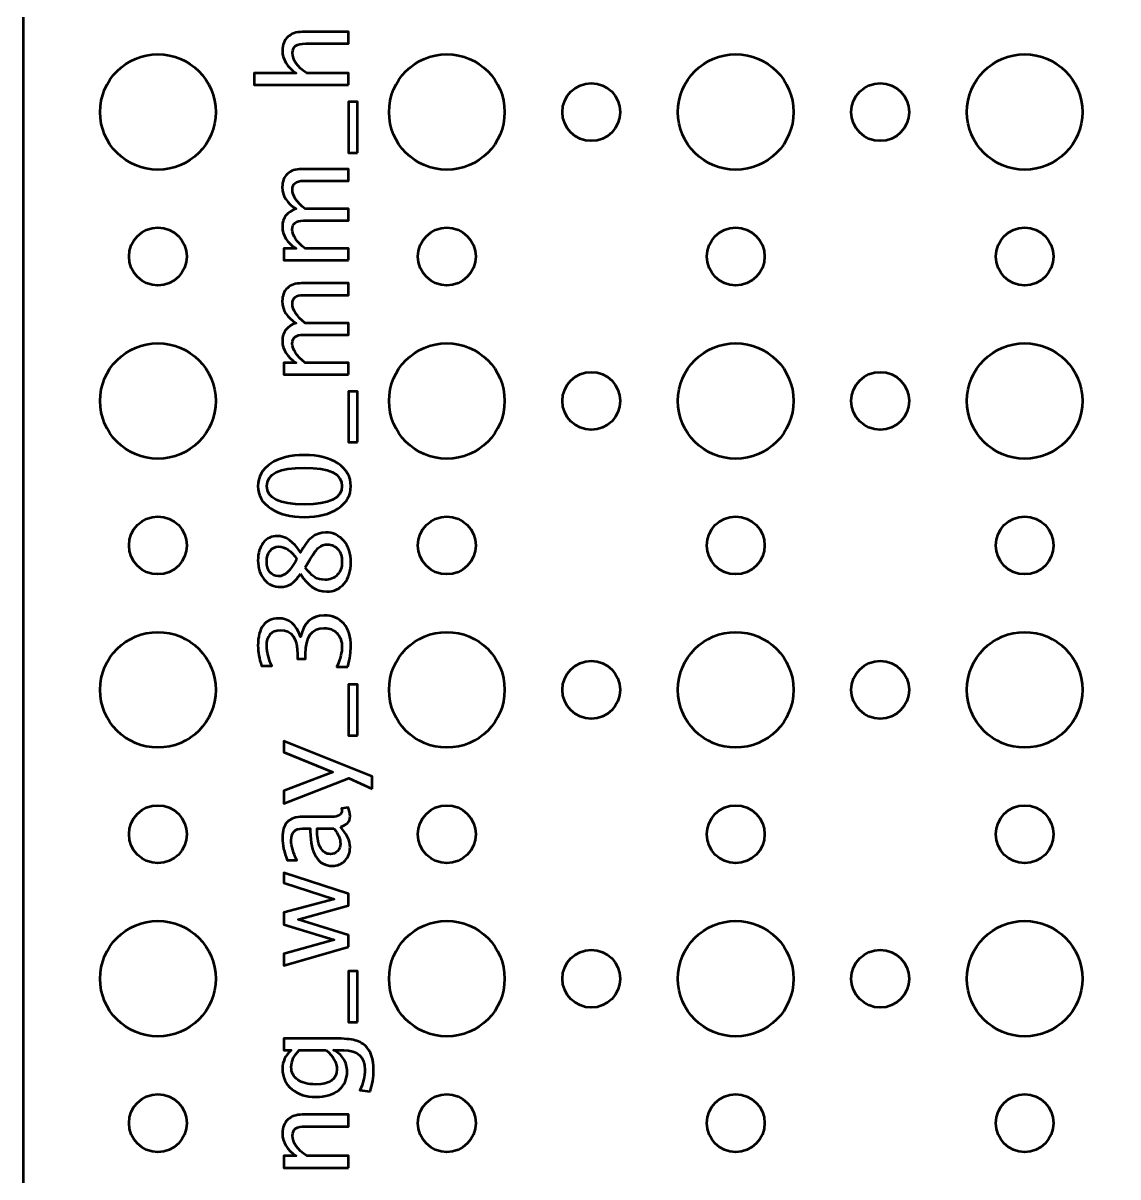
# Model space of a CAD drawing. Header units: centimetres. Extents: x -23.2 to 23.2, y -20.2 to 20.2.
# Drawn here: x -23.2 to -17.52, y -4.03 to 1.96 of the extents above; entities that cross this region are included whole.
import ezdxf

# ---------------------------------------------------------------- set-up
doc = ezdxf.new("R2010")
doc.units = ezdxf.units.CM
doc.header["$MEASUREMENT"] = 0
doc.layers.add('Layer 1', color=7, linetype='Continuous')

msp = doc.modelspace()

# ---------------------------------------------------------------- linework, layer by layer
at = {"layer": 'Layer 1', "lineweight": 53}
for centre, major_axis in [((-22.49999, 1.49999), (0, 0.30001)), ((-20.99999, 1.49999), (0, 0.30001)), ((-19.49999, 1.49999), (0, 0.30001)), ((-17.99999, 1.49999), (0, 0.30001)), ((-20.25, 1.5), (0, 0.15)), ((-18.75, 1.5), (0, 0.15)), ((-22.5, 0.75), (0, 0.15)), ((-21, 0.75), (0, 0.15)), ((-19.5, 0.75), (0, 0.15)), ((-18, 0.75), (0, 0.15)), ((-22.49999, -0.00001), (0, 0.30001)), ((-20.99999, -0.00001), (0, 0.30001)), ((-19.49999, -0.00001), (0, 0.30001)), ((-17.99999, -0.00001), (0, 0.30001)), ((-20.25, 0), (0, 0.15)), ((-18.75, 0), (0, 0.15)), ((-22.5, -0.75), (0, 0.15)), ((-21, -0.75), (0, 0.15)), ((-19.5, -0.75), (0, 0.15)), ((-18, -0.75), (0, 0.15)), ((-22.49999, -1.50001), (0, 0.30001)), ((-20.99999, -1.50001), (0, 0.30001)), ((-19.49999, -1.50001), (0, 0.30001)), ((-17.99999, -1.50001), (0, 0.30001)), ((-20.25, -1.5), (0, 0.15)), ((-18.75, -1.5), (0, 0.15)), ((-22.5, -2.25), (0, 0.15)), ((-21, -2.25), (0, 0.15)), ((-19.5, -2.25), (0, 0.15)), ((-18, -2.25), (0, 0.15)), ((-22.49999, -3.00001), (0, 0.30001)), ((-20.99999, -3.00001), (0, 0.30001)), ((-19.49999, -3.00001), (0, 0.30001)), ((-17.99999, -3.00001), (0, 0.30001)), ((-20.25, -3), (0, 0.15)), ((-18.75, -3), (0, 0.15)), ((-22.5, -3.75), (0, 0.15)), ((-21, -3.75), (0, 0.15)), ((-19.5, -3.75), (0, 0.15)), ((-18, -3.75), (0, 0.15))]:
    msp.add_ellipse(centre, major_axis=major_axis, ratio=1, dxfattribs=at)
msp.add_open_spline([(-22.7, -20.2), (-22.97614, -20.2), (-23.2, -19.97614), (-23.2, -19.7), (-23.2, -19.7), (-23.2, -19.7), (-23.2, 19.7), (-23.2, 19.7), (-23.2, 19.7), (-23.2, 19.97614), (-22.97614, 20.2), (-22.7, 20.2), (-22.7, 20.2), (-18.95782, 20.2), (-13.47204, 20.2), (-10.3, 20.2), (-10.3, 20.2), (-10.02386, 20.2), (-9.8, 19.97614), (-9.8, 19.7), (-9.8, 19.7), (-9.8, 19.7), (-9.8, 2.2), (-9.8, 2.2), (-9.8, 2.2), (-9.8, 2.2), (22.7, 2.2), (22.7, 2.2), (22.7, 2.2), (22.97614, 2.2), (23.2, 1.97614), (23.2, 1.7), (23.2, 1.7), (23.2, 1.7), (23.2, -4.7), (23.2, -4.7), (23.2, -4.7), (23.2, -4.97614), (22.97614, -5.2), (22.7, -5.2), (22.7, -5.2), (22.7, -5.2), (-9.8, -5.2), (-9.8, -5.2), (-9.8, -5.2), (-9.8, -5.2), (-9.8, -19.7), (-9.8, -19.7), (-9.8, -19.7), (-9.8, -19.97614), (-10.02386, -20.2), (-10.3, -20.2), (-10.3, -20.2), (-15.07775, -20.2), (-17.92225, -20.2), (-22.7, -20.2)], degree=3, knots=[0, 0, 0, 0, 0.0666667, 0.0666667, 0.0666667, 0.0666667, 0.1333333, 0.1333333, 0.1333333, 0.1333333, 0.2, 0.2, 0.2, 0.2, 0.2666667, 0.2666667, 0.2666667, 0.2666667, 0.3333333, 0.3333333, 0.3333333, 0.3333333, 0.4, 0.4, 0.4, 0.4, 0.4666667, 0.4666667, 0.4666667, 0.4666667, 0.5333333, 0.5333333, 0.5333333, 0.5333333, 0.6, 0.6, 0.6, 0.6, 0.6666667, 0.6666667, 0.6666667, 0.6666667, 0.7333333, 0.7333333, 0.7333333, 0.7333333, 0.8, 0.8, 0.8, 0.8, 0.8666667, 0.8666667, 0.8666667, 0.8666667, 1, 1, 1, 1], dxfattribs=at)
at = {"layer": 'Layer 1', "color": 5, "lineweight": 53}
for points, knots in [([(-21.50997, 1.64052), (-21.50997, 1.64052), (-21.99956, 1.64052), (-21.99956, 1.64052), (-21.99956, 1.64052), (-21.99956, 1.64052), (-21.99956, 1.70147), (-21.99956, 1.70147), (-21.99956, 1.70147), (-21.99956, 1.70147), (-21.78291, 1.70147), (-21.78291, 1.70147), (-21.78291, 1.70147), (-21.83001, 1.73375), (-21.85351, 1.77333), (-21.85351, 1.82011), (-21.85351, 1.82011), (-21.85351, 1.84953), (-21.8443, 1.87292), (-21.82578, 1.89017), (-21.82578, 1.89017), (-21.80736, 1.90742), (-21.78249, 1.9161), (-21.75138, 1.9161), (-21.75138, 1.9161), (-21.75138, 1.9161), (-21.50997, 1.9161), (-21.50997, 1.9161), (-21.50997, 1.9161), (-21.50997, 1.9161), (-21.50997, 1.85514), (-21.50997, 1.85514), (-21.50997, 1.85514), (-21.50997, 1.85514), (-21.73148, 1.85514), (-21.73148, 1.85514), (-21.73148, 1.85514), (-21.75646, 1.85514), (-21.77424, 1.85144), (-21.78482, 1.84413), (-21.78482, 1.84413), (-21.79551, 1.83673), (-21.8008, 1.82455), (-21.8008, 1.80752), (-21.8008, 1.80752), (-21.8008, 1.77005), (-21.77635, 1.7347), (-21.72746, 1.70147), (-21.72746, 1.70147), (-21.72746, 1.70147), (-21.50997, 1.70147), (-21.50997, 1.70147), (-21.50997, 1.70147), (-21.50997, 1.70147), (-21.50997, 1.64052), (-21.50997, 1.64052)], [0, 0, 0, 0, 0.0666667, 0.0666667, 0.0666667, 0.0666667, 0.1333333, 0.1333333, 0.1333333, 0.1333333, 0.2, 0.2, 0.2, 0.2, 0.2666667, 0.2666667, 0.2666667, 0.2666667, 0.3333333, 0.3333333, 0.3333333, 0.3333333, 0.4, 0.4, 0.4, 0.4, 0.4666667, 0.4666667, 0.4666667, 0.4666667, 0.5333333, 0.5333333, 0.5333333, 0.5333333, 0.6, 0.6, 0.6, 0.6, 0.6666667, 0.6666667, 0.6666667, 0.6666667, 0.7333333, 0.7333333, 0.7333333, 0.7333333, 0.8, 0.8, 0.8, 0.8, 0.8666667, 0.8666667, 0.8666667, 0.8666667, 1, 1, 1, 1]), ([(-21.46425, 1.28874), (-21.46425, 1.28874), (-21.50997, 1.28874), (-21.50997, 1.28874), (-21.50997, 1.28874), (-21.50997, 1.28874), (-21.50997, 1.55289), (-21.50997, 1.55289), (-21.50997, 1.55289), (-21.50997, 1.55289), (-21.46425, 1.55289), (-21.46425, 1.55289), (-21.46425, 1.55289), (-21.46425, 1.55289), (-21.46425, 1.28874), (-21.46425, 1.28874)], [0, 0, 0, 0, 0.2, 0.2, 0.2, 0.2, 0.4, 0.4, 0.4, 0.4, 0.6, 0.6, 0.6, 0.6, 1, 1, 1, 1]), ([(-21.50997, 0.73016), (-21.50997, 0.73016), (-21.84652, 0.73016), (-21.84652, 0.73016), (-21.84652, 0.73016), (-21.84652, 0.73016), (-21.84652, 0.79111), (-21.84652, 0.79111), (-21.84652, 0.79111), (-21.84652, 0.79111), (-21.78291, 0.79111), (-21.78291, 0.79111), (-21.78291, 0.79111), (-21.83001, 0.82085), (-21.85351, 0.85895), (-21.85351, 0.90562), (-21.85351, 0.90562), (-21.85351, 0.9506), (-21.83001, 0.98119), (-21.78291, 0.99749), (-21.78291, 0.99749), (-21.83043, 1.02638), (-21.85414, 1.06405), (-21.85414, 1.1103), (-21.85414, 1.1103), (-21.85414, 1.13983), (-21.84546, 1.1628), (-21.828, 1.1792), (-21.828, 1.1792), (-21.81054, 1.19561), (-21.78609, 1.20386), (-21.75466, 1.20386), (-21.75466, 1.20386), (-21.75466, 1.20386), (-21.50997, 1.20386), (-21.50997, 1.20386), (-21.50997, 1.20386), (-21.50997, 1.20386), (-21.50997, 1.1429), (-21.50997, 1.1429), (-21.50997, 1.1429), (-21.50997, 1.1429), (-21.7446, 1.1429), (-21.7446, 1.1429), (-21.7446, 1.1429), (-21.78291, 1.1429), (-21.80207, 1.12766), (-21.80207, 1.09718), (-21.80207, 1.09718), (-21.80207, 1.06554), (-21.77974, 1.0323), (-21.73497, 0.99749), (-21.73497, 0.99749), (-21.73497, 0.99749), (-21.50997, 0.99749), (-21.50997, 0.99749), (-21.50997, 0.99749), (-21.50997, 0.99749), (-21.50997, 0.93653), (-21.50997, 0.93653), (-21.50997, 0.93653), (-21.50997, 0.93653), (-21.74481, 0.93653), (-21.74481, 0.93653), (-21.74481, 0.93653), (-21.78344, 0.93653), (-21.80271, 0.92107), (-21.80271, 0.89006), (-21.80271, 0.89006), (-21.80271, 0.85927), (-21.78027, 0.82625), (-21.73529, 0.79111), (-21.73529, 0.79111), (-21.73529, 0.79111), (-21.50997, 0.79111), (-21.50997, 0.79111), (-21.50997, 0.79111), (-21.50997, 0.79111), (-21.50997, 0.73016), (-21.50997, 0.73016)], [0, 0, 0, 0, 0.047619, 0.047619, 0.047619, 0.047619, 0.0952381, 0.0952381, 0.0952381, 0.0952381, 0.1428571, 0.1428571, 0.1428571, 0.1428571, 0.1904762, 0.1904762, 0.1904762, 0.1904762, 0.2380952, 0.2380952, 0.2380952, 0.2380952, 0.2857143, 0.2857143, 0.2857143, 0.2857143, 0.3333333, 0.3333333, 0.3333333, 0.3333333, 0.3809524, 0.3809524, 0.3809524, 0.3809524, 0.4285714, 0.4285714, 0.4285714, 0.4285714, 0.4761905, 0.4761905, 0.4761905, 0.4761905, 0.5238095, 0.5238095, 0.5238095, 0.5238095, 0.5714286, 0.5714286, 0.5714286, 0.5714286, 0.6190476, 0.6190476, 0.6190476, 0.6190476, 0.6666667, 0.6666667, 0.6666667, 0.6666667, 0.7142857, 0.7142857, 0.7142857, 0.7142857, 0.7619048, 0.7619048, 0.7619048, 0.7619048, 0.8095238, 0.8095238, 0.8095238, 0.8095238, 0.8571429, 0.8571429, 0.8571429, 0.8571429, 0.9047619, 0.9047619, 0.9047619, 0.9047619, 1, 1, 1, 1]), ([(-21.50997, 0.13728), (-21.50997, 0.13728), (-21.84652, 0.13728), (-21.84652, 0.13728), (-21.84652, 0.13728), (-21.84652, 0.13728), (-21.84652, 0.19823), (-21.84652, 0.19823), (-21.84652, 0.19823), (-21.84652, 0.19823), (-21.78291, 0.19823), (-21.78291, 0.19823), (-21.78291, 0.19823), (-21.83001, 0.22797), (-21.85351, 0.26607), (-21.85351, 0.31274), (-21.85351, 0.31274), (-21.85351, 0.35772), (-21.83001, 0.38831), (-21.78291, 0.40461), (-21.78291, 0.40461), (-21.83043, 0.4335), (-21.85414, 0.47117), (-21.85414, 0.51742), (-21.85414, 0.51742), (-21.85414, 0.54695), (-21.84546, 0.56992), (-21.828, 0.58632), (-21.828, 0.58632), (-21.81054, 0.60273), (-21.78609, 0.61098), (-21.75466, 0.61098), (-21.75466, 0.61098), (-21.75466, 0.61098), (-21.50997, 0.61098), (-21.50997, 0.61098), (-21.50997, 0.61098), (-21.50997, 0.61098), (-21.50997, 0.55002), (-21.50997, 0.55002), (-21.50997, 0.55002), (-21.50997, 0.55002), (-21.7446, 0.55002), (-21.7446, 0.55002), (-21.7446, 0.55002), (-21.78291, 0.55002), (-21.80207, 0.53478), (-21.80207, 0.5043), (-21.80207, 0.5043), (-21.80207, 0.47266), (-21.77974, 0.43942), (-21.73497, 0.40461), (-21.73497, 0.40461), (-21.73497, 0.40461), (-21.50997, 0.40461), (-21.50997, 0.40461), (-21.50997, 0.40461), (-21.50997, 0.40461), (-21.50997, 0.34365), (-21.50997, 0.34365), (-21.50997, 0.34365), (-21.50997, 0.34365), (-21.74481, 0.34365), (-21.74481, 0.34365), (-21.74481, 0.34365), (-21.78344, 0.34365), (-21.80271, 0.32819), (-21.80271, 0.29718), (-21.80271, 0.29718), (-21.80271, 0.26639), (-21.78027, 0.23337), (-21.73529, 0.19823), (-21.73529, 0.19823), (-21.73529, 0.19823), (-21.50997, 0.19823), (-21.50997, 0.19823), (-21.50997, 0.19823), (-21.50997, 0.19823), (-21.50997, 0.13728), (-21.50997, 0.13728)], [0, 0, 0, 0, 0.047619, 0.047619, 0.047619, 0.047619, 0.0952381, 0.0952381, 0.0952381, 0.0952381, 0.1428571, 0.1428571, 0.1428571, 0.1428571, 0.1904762, 0.1904762, 0.1904762, 0.1904762, 0.2380952, 0.2380952, 0.2380952, 0.2380952, 0.2857143, 0.2857143, 0.2857143, 0.2857143, 0.3333333, 0.3333333, 0.3333333, 0.3333333, 0.3809524, 0.3809524, 0.3809524, 0.3809524, 0.4285714, 0.4285714, 0.4285714, 0.4285714, 0.4761905, 0.4761905, 0.4761905, 0.4761905, 0.5238095, 0.5238095, 0.5238095, 0.5238095, 0.5714286, 0.5714286, 0.5714286, 0.5714286, 0.6190476, 0.6190476, 0.6190476, 0.6190476, 0.6666667, 0.6666667, 0.6666667, 0.6666667, 0.7142857, 0.7142857, 0.7142857, 0.7142857, 0.7619048, 0.7619048, 0.7619048, 0.7619048, 0.8095238, 0.8095238, 0.8095238, 0.8095238, 0.8571429, 0.8571429, 0.8571429, 0.8571429, 0.9047619, 0.9047619, 0.9047619, 0.9047619, 1, 1, 1, 1]), ([(-21.46425, -0.2145), (-21.46425, -0.2145), (-21.50997, -0.2145), (-21.50997, -0.2145), (-21.50997, -0.2145), (-21.50997, -0.2145), (-21.50997, 0.04965), (-21.50997, 0.04965), (-21.50997, 0.04965), (-21.50997, 0.04965), (-21.46425, 0.04965), (-21.46425, 0.04965), (-21.46425, 0.04965), (-21.46425, 0.04965), (-21.46425, -0.2145), (-21.46425, -0.2145)], [0, 0, 0, 0, 0.2, 0.2, 0.2, 0.2, 0.4, 0.4, 0.4, 0.4, 0.6, 0.6, 0.6, 0.6, 1, 1, 1, 1]), ([(-21.49854, -0.44205), (-21.49854, -0.4902), (-21.52066, -0.52904), (-21.56479, -0.55846), (-21.56479, -0.55846), (-21.60892, -0.58798), (-21.66713, -0.60269), (-21.73952, -0.60269), (-21.73952, -0.60269), (-21.81191, -0.60269), (-21.87012, -0.58798), (-21.91425, -0.55846), (-21.91425, -0.55846), (-21.95839, -0.52904), (-21.98051, -0.4902), (-21.98051, -0.44205), (-21.98051, -0.44205), (-21.98051, -0.39368), (-21.95849, -0.35484), (-21.91447, -0.32542), (-21.91447, -0.32542), (-21.87044, -0.29611), (-21.81212, -0.28139), (-21.73952, -0.28139), (-21.73952, -0.28139), (-21.66713, -0.28139), (-21.60892, -0.29611), (-21.56479, -0.32542), (-21.56479, -0.32542), (-21.52066, -0.35484), (-21.49854, -0.39368), (-21.49854, -0.44205)], [0, 0, 0, 0, 0.1111111, 0.1111111, 0.1111111, 0.1111111, 0.2222222, 0.2222222, 0.2222222, 0.2222222, 0.3333333, 0.3333333, 0.3333333, 0.3333333, 0.4444444, 0.4444444, 0.4444444, 0.4444444, 0.5555556, 0.5555556, 0.5555556, 0.5555556, 0.6666667, 0.6666667, 0.6666667, 0.6666667, 0.7777778, 0.7777778, 0.7777778, 0.7777778, 1, 1, 1, 1]), ([(-21.54426, -0.44216), (-21.54426, -0.37855), (-21.60935, -0.3468), (-21.73952, -0.3468), (-21.73952, -0.3468), (-21.8697, -0.3468), (-21.93479, -0.37855), (-21.93479, -0.44216), (-21.93479, -0.44216), (-21.93479, -0.50555), (-21.8697, -0.5373), (-21.73952, -0.5373), (-21.73952, -0.5373), (-21.60935, -0.5373), (-21.54426, -0.50555), (-21.54426, -0.44216)], [0, 0, 0, 0, 0.2, 0.2, 0.2, 0.2, 0.4, 0.4, 0.4, 0.4, 0.6, 0.6, 0.6, 0.6, 1, 1, 1, 1]), ([(-21.75984, -0.89818), (-21.77741, -0.92337), (-21.79371, -0.94093), (-21.80884, -0.95077), (-21.80884, -0.95077), (-21.82387, -0.96061), (-21.84208, -0.96548), (-21.86335, -0.96548), (-21.86335, -0.96548), (-21.89806, -0.96548), (-21.92632, -0.95278), (-21.94801, -0.9275), (-21.94801, -0.9275), (-21.96971, -0.9021), (-21.98051, -0.86897), (-21.98051, -0.82812), (-21.98051, -0.82812), (-21.98051, -0.79044), (-21.9713, -0.75986), (-21.95288, -0.73647), (-21.95288, -0.73647), (-21.93457, -0.71308), (-21.91066, -0.70133), (-21.88134, -0.70133), (-21.88134, -0.70133), (-21.83689, -0.70133), (-21.79636, -0.7298), (-21.75984, -0.78663), (-21.75984, -0.78663), (-21.72598, -0.71752), (-21.68227, -0.68291), (-21.62872, -0.68291), (-21.62872, -0.68291), (-21.59051, -0.68291), (-21.55929, -0.69741), (-21.53495, -0.72631), (-21.53495, -0.72631), (-21.51071, -0.7552), (-21.49854, -0.79235), (-21.49854, -0.83785), (-21.49854, -0.83785), (-21.49854, -0.88326), (-21.50997, -0.91988), (-21.53283, -0.94781), (-21.53283, -0.94781), (-21.55558, -0.97564), (-21.58564, -0.98961), (-21.62279, -0.98961), (-21.62279, -0.98961), (-21.67782, -0.98961), (-21.72344, -0.95913), (-21.75984, -0.89818)], [0, 0, 0, 0, 0.0714286, 0.0714286, 0.0714286, 0.0714286, 0.1428571, 0.1428571, 0.1428571, 0.1428571, 0.2142857, 0.2142857, 0.2142857, 0.2142857, 0.2857143, 0.2857143, 0.2857143, 0.2857143, 0.3571429, 0.3571429, 0.3571429, 0.3571429, 0.4285714, 0.4285714, 0.4285714, 0.4285714, 0.5, 0.5, 0.5, 0.5, 0.5714286, 0.5714286, 0.5714286, 0.5714286, 0.6428571, 0.6428571, 0.6428571, 0.6428571, 0.7142857, 0.7142857, 0.7142857, 0.7142857, 0.7857143, 0.7857143, 0.7857143, 0.7857143, 0.8571429, 0.8571429, 0.8571429, 0.8571429, 1, 1, 1, 1]), ([(-21.779, -0.82071), (-21.80726, -0.77795), (-21.83858, -0.75657), (-21.87319, -0.75657), (-21.87319, -0.75657), (-21.89171, -0.75657), (-21.90653, -0.76377), (-21.91785, -0.77806), (-21.91785, -0.77806), (-21.92918, -0.79245), (-21.93479, -0.81118), (-21.93479, -0.83436), (-21.93479, -0.83436), (-21.93479, -0.8568), (-21.92928, -0.87511), (-21.91817, -0.88918), (-21.91817, -0.88918), (-21.90706, -0.90326), (-21.89277, -0.91024), (-21.8751, -0.91024), (-21.8751, -0.91024), (-21.85795, -0.91024), (-21.8425, -0.90389), (-21.82874, -0.89119), (-21.82874, -0.89119), (-21.81509, -0.87849), (-21.79847, -0.855), (-21.779, -0.82071)], [0, 0, 0, 0, 0.125, 0.125, 0.125, 0.125, 0.25, 0.25, 0.25, 0.25, 0.375, 0.375, 0.375, 0.375, 0.5, 0.5, 0.5, 0.5, 0.625, 0.625, 0.625, 0.625, 0.75, 0.75, 0.75, 0.75, 1, 1, 1, 1]), ([(-21.73508, -0.86495), (-21.71603, -0.88971), (-21.69941, -0.90654), (-21.68523, -0.91543), (-21.68523, -0.91543), (-21.67105, -0.92421), (-21.65348, -0.92866), (-21.63231, -0.92866), (-21.63231, -0.92866), (-21.60607, -0.92866), (-21.58479, -0.92019), (-21.5686, -0.90315), (-21.5686, -0.90315), (-21.55241, -0.88611), (-21.54426, -0.86378), (-21.54426, -0.83595), (-21.54426, -0.83595), (-21.54426, -0.80917), (-21.55114, -0.78737), (-21.565, -0.77054), (-21.565, -0.77054), (-21.57887, -0.75361), (-21.59686, -0.74514), (-21.61898, -0.74514), (-21.61898, -0.74514), (-21.63676, -0.74514), (-21.65189, -0.75033), (-21.66417, -0.76081), (-21.66417, -0.76081), (-21.67645, -0.77129), (-21.69147, -0.7915), (-21.70925, -0.82145), (-21.70925, -0.82145), (-21.70925, -0.82145), (-21.73508, -0.86495), (-21.73508, -0.86495)], [0, 0, 0, 0, 0.1, 0.1, 0.1, 0.1, 0.2, 0.2, 0.2, 0.2, 0.3, 0.3, 0.3, 0.3, 0.4, 0.4, 0.4, 0.4, 0.5, 0.5, 0.5, 0.5, 0.6, 0.6, 0.6, 0.6, 0.7, 0.7, 0.7, 0.7, 0.8, 0.8, 0.8, 0.8, 1, 1, 1, 1]), ([(-21.51315, -1.38098), (-21.51315, -1.38098), (-21.5703, -1.38098), (-21.5703, -1.38098), (-21.5703, -1.38098), (-21.55294, -1.33739), (-21.54426, -1.3032), (-21.54426, -1.27812), (-21.54426, -1.27812), (-21.54426, -1.24859), (-21.55273, -1.22478), (-21.56977, -1.20647), (-21.56977, -1.20647), (-21.58681, -1.18816), (-21.60903, -1.17906), (-21.63634, -1.17906), (-21.63634, -1.17906), (-21.70111, -1.17906), (-21.73349, -1.22414), (-21.73349, -1.31431), (-21.73349, -1.31431), (-21.73349, -1.31431), (-21.73349, -1.33844), (-21.73349, -1.33844), (-21.73349, -1.33844), (-21.73349, -1.33844), (-21.77445, -1.33844), (-21.77445, -1.33844), (-21.77445, -1.33844), (-21.77445, -1.33844), (-21.77477, -1.31707), (-21.77477, -1.31707), (-21.77477, -1.31707), (-21.77477, -1.23229), (-21.80461, -1.18985), (-21.86441, -1.18985), (-21.86441, -1.18985), (-21.91129, -1.18985), (-21.93479, -1.21801), (-21.93479, -1.2742), (-21.93479, -1.2742), (-21.93479, -1.30437), (-21.92611, -1.33781), (-21.90875, -1.37463), (-21.90875, -1.37463), (-21.90875, -1.37463), (-21.96209, -1.37463), (-21.96209, -1.37463), (-21.96209, -1.37463), (-21.97437, -1.33855), (-21.98051, -1.30373), (-21.98051, -1.27029), (-21.98051, -1.27029), (-21.98051, -1.22478), (-21.9714, -1.18975), (-21.9532, -1.16541), (-21.9532, -1.16541), (-21.9351, -1.14107), (-21.90875, -1.12889), (-21.87425, -1.12889), (-21.87425, -1.12889), (-21.82038, -1.12889), (-21.78196, -1.16075), (-21.7591, -1.22457), (-21.7591, -1.22457), (-21.74185, -1.15059), (-21.70132, -1.11365), (-21.63729, -1.11365), (-21.63729, -1.11365), (-21.59411, -1.11365), (-21.56014, -1.12794), (-21.53548, -1.15641), (-21.53548, -1.15641), (-21.51082, -1.18488), (-21.49854, -1.22404), (-21.49854, -1.27378), (-21.49854, -1.27378), (-21.49854, -1.30214), (-21.50341, -1.33781), (-21.51315, -1.38098)], [0, 0, 0, 0, 0.047619, 0.047619, 0.047619, 0.047619, 0.0952381, 0.0952381, 0.0952381, 0.0952381, 0.1428571, 0.1428571, 0.1428571, 0.1428571, 0.1904762, 0.1904762, 0.1904762, 0.1904762, 0.2380952, 0.2380952, 0.2380952, 0.2380952, 0.2857143, 0.2857143, 0.2857143, 0.2857143, 0.3333333, 0.3333333, 0.3333333, 0.3333333, 0.3809524, 0.3809524, 0.3809524, 0.3809524, 0.4285714, 0.4285714, 0.4285714, 0.4285714, 0.4761905, 0.4761905, 0.4761905, 0.4761905, 0.5238095, 0.5238095, 0.5238095, 0.5238095, 0.5714286, 0.5714286, 0.5714286, 0.5714286, 0.6190476, 0.6190476, 0.6190476, 0.6190476, 0.6666667, 0.6666667, 0.6666667, 0.6666667, 0.7142857, 0.7142857, 0.7142857, 0.7142857, 0.7619048, 0.7619048, 0.7619048, 0.7619048, 0.8095238, 0.8095238, 0.8095238, 0.8095238, 0.8571429, 0.8571429, 0.8571429, 0.8571429, 0.9047619, 0.9047619, 0.9047619, 0.9047619, 1, 1, 1, 1]), ([(-21.46425, -1.73657), (-21.46425, -1.73657), (-21.50997, -1.73657), (-21.50997, -1.73657), (-21.50997, -1.73657), (-21.50997, -1.73657), (-21.50997, -1.47242), (-21.50997, -1.47242), (-21.50997, -1.47242), (-21.50997, -1.47242), (-21.46425, -1.47242), (-21.46425, -1.47242), (-21.46425, -1.47242), (-21.46425, -1.47242), (-21.46425, -1.73657), (-21.46425, -1.73657)], [0, 0, 0, 0, 0.2, 0.2, 0.2, 0.2, 0.4, 0.4, 0.4, 0.4, 0.6, 0.6, 0.6, 0.6, 1, 1, 1, 1]), ([(-21.38741, -2.01417), (-21.38741, -2.01417), (-21.50955, -1.95957), (-21.50955, -1.95957), (-21.50955, -1.95957), (-21.50955, -1.95957), (-21.84652, -2.08995), (-21.84652, -2.08995), (-21.84652, -2.08995), (-21.84652, -2.08995), (-21.84652, -2.02454), (-21.84652, -2.02454), (-21.84652, -2.02454), (-21.84652, -2.02454), (-21.59167, -1.92761), (-21.59167, -1.92761), (-21.59167, -1.92761), (-21.59167, -1.92761), (-21.84652, -1.82421), (-21.84652, -1.82421), (-21.84652, -1.82421), (-21.84652, -1.82421), (-21.84652, -1.76674), (-21.84652, -1.76674), (-21.84652, -1.76674), (-21.84652, -1.76674), (-21.38741, -1.95068), (-21.38741, -1.95068), (-21.38741, -1.95068), (-21.38741, -1.95068), (-21.38741, -2.01417), (-21.38741, -2.01417)], [0, 0, 0, 0, 0.1111111, 0.1111111, 0.1111111, 0.1111111, 0.2222222, 0.2222222, 0.2222222, 0.2222222, 0.3333333, 0.3333333, 0.3333333, 0.3333333, 0.4444444, 0.4444444, 0.4444444, 0.4444444, 0.5555556, 0.5555556, 0.5555556, 0.5555556, 0.6666667, 0.6666667, 0.6666667, 0.6666667, 0.7777778, 0.7777778, 0.7777778, 0.7777778, 1, 1, 1, 1]), ([(-21.55283, -2.21124), (-21.51918, -2.24786), (-21.50235, -2.2831), (-21.50235, -2.31697), (-21.50235, -2.31697), (-21.50235, -2.34479), (-21.51103, -2.36797), (-21.52849, -2.38628), (-21.52849, -2.38628), (-21.54595, -2.40469), (-21.56797, -2.4139), (-21.59453, -2.4139), (-21.59453, -2.4139), (-21.63126, -2.4139), (-21.65951, -2.39845), (-21.6792, -2.36754), (-21.6792, -2.36754), (-21.69888, -2.33665), (-21.70873, -2.29231), (-21.70873, -2.23452), (-21.70873, -2.23452), (-21.70873, -2.23452), (-21.70873, -2.22023), (-21.70873, -2.22023), (-21.70873, -2.22023), (-21.70873, -2.22023), (-21.74926, -2.22023), (-21.74926, -2.22023), (-21.74926, -2.22023), (-21.78831, -2.22023), (-21.80779, -2.24055), (-21.80779, -2.2813), (-21.80779, -2.2813), (-21.80779, -2.31284), (-21.79784, -2.34733), (-21.77794, -2.38469), (-21.77794, -2.38469), (-21.77794, -2.38469), (-21.82811, -2.38469), (-21.82811, -2.38469), (-21.82811, -2.38469), (-21.84504, -2.34363), (-21.85351, -2.3049), (-21.85351, -2.2686), (-21.85351, -2.2686), (-21.85351, -2.23124), (-21.84504, -2.20362), (-21.828, -2.18594), (-21.828, -2.18594), (-21.81096, -2.16816), (-21.78471, -2.15927), (-21.74926, -2.15927), (-21.74926, -2.15927), (-21.74926, -2.15927), (-21.59718, -2.15927), (-21.59718, -2.15927), (-21.59718, -2.15927), (-21.56236, -2.15927), (-21.5449, -2.14859), (-21.5449, -2.1271), (-21.5449, -2.1271), (-21.5449, -2.12446), (-21.54532, -2.12054), (-21.54617, -2.11535), (-21.54617, -2.11535), (-21.54617, -2.11535), (-21.5123, -2.11101), (-21.5123, -2.11101), (-21.5123, -2.11101), (-21.50563, -2.12488), (-21.50235, -2.14012), (-21.50235, -2.15684), (-21.50235, -2.15684), (-21.50235, -2.18531), (-21.51918, -2.20341), (-21.55283, -2.21124)], [0, 0, 0, 0, 0.05, 0.05, 0.05, 0.05, 0.1, 0.1, 0.1, 0.1, 0.15, 0.15, 0.15, 0.15, 0.2, 0.2, 0.2, 0.2, 0.25, 0.25, 0.25, 0.25, 0.3, 0.3, 0.3, 0.3, 0.35, 0.35, 0.35, 0.35, 0.4, 0.4, 0.4, 0.4, 0.45, 0.45, 0.45, 0.45, 0.5, 0.5, 0.5, 0.5, 0.55, 0.55, 0.55, 0.55, 0.6, 0.6, 0.6, 0.6, 0.65, 0.65, 0.65, 0.65, 0.7, 0.7, 0.7, 0.7, 0.75, 0.75, 0.75, 0.75, 0.8, 0.8, 0.8, 0.8, 0.85, 0.85, 0.85, 0.85, 0.9, 0.9, 0.9, 0.9, 1, 1, 1, 1]), ([(-21.58606, -2.22023), (-21.58606, -2.22023), (-21.67253, -2.22023), (-21.67253, -2.22023), (-21.67253, -2.22023), (-21.67253, -2.22023), (-21.67317, -2.23981), (-21.67317, -2.23981), (-21.67317, -2.23981), (-21.67317, -2.27368), (-21.66692, -2.30099), (-21.65443, -2.32183), (-21.65443, -2.32183), (-21.64184, -2.34257), (-21.62522, -2.35294), (-21.60448, -2.35294), (-21.60448, -2.35294), (-21.58998, -2.35294), (-21.5777, -2.34775), (-21.56765, -2.3375), (-21.56765, -2.3375), (-21.5576, -2.32713), (-21.55252, -2.31453), (-21.55252, -2.29961), (-21.55252, -2.29961), (-21.55252, -2.27421), (-21.56373, -2.24775), (-21.58606, -2.22023)], [0, 0, 0, 0, 0.125, 0.125, 0.125, 0.125, 0.25, 0.25, 0.25, 0.25, 0.375, 0.375, 0.375, 0.375, 0.5, 0.5, 0.5, 0.5, 0.625, 0.625, 0.625, 0.625, 0.75, 0.75, 0.75, 0.75, 1, 1, 1, 1]), ([(-21.50997, -2.83459), (-21.50997, -2.83459), (-21.84652, -2.93111), (-21.84652, -2.93111), (-21.84652, -2.93111), (-21.84652, -2.93111), (-21.84652, -2.87163), (-21.84652, -2.87163), (-21.84652, -2.87163), (-21.84652, -2.87163), (-21.58522, -2.79766), (-21.58522, -2.79766), (-21.58522, -2.79766), (-21.58522, -2.79766), (-21.84652, -2.71787), (-21.84652, -2.71787), (-21.84652, -2.71787), (-21.84652, -2.71787), (-21.84652, -2.65691), (-21.84652, -2.65691), (-21.84652, -2.65691), (-21.84652, -2.65691), (-21.58564, -2.58674), (-21.58564, -2.58674), (-21.58564, -2.58674), (-21.58564, -2.58674), (-21.84652, -2.50186), (-21.84652, -2.50186), (-21.84652, -2.50186), (-21.84652, -2.50186), (-21.84652, -2.44979), (-21.84652, -2.44979), (-21.84652, -2.44979), (-21.84652, -2.44979), (-21.50997, -2.55964), (-21.50997, -2.55964), (-21.50997, -2.55964), (-21.50997, -2.55964), (-21.50997, -2.6206), (-21.50997, -2.6206), (-21.50997, -2.6206), (-21.50997, -2.6206), (-21.77244, -2.69278), (-21.77244, -2.69278), (-21.77244, -2.69278), (-21.77244, -2.69278), (-21.50997, -2.77364), (-21.50997, -2.77364), (-21.50997, -2.77364), (-21.50997, -2.77364), (-21.50997, -2.83459), (-21.50997, -2.83459)], [0, 0, 0, 0, 0.0714286, 0.0714286, 0.0714286, 0.0714286, 0.1428571, 0.1428571, 0.1428571, 0.1428571, 0.2142857, 0.2142857, 0.2142857, 0.2142857, 0.2857143, 0.2857143, 0.2857143, 0.2857143, 0.3571429, 0.3571429, 0.3571429, 0.3571429, 0.4285714, 0.4285714, 0.4285714, 0.4285714, 0.5, 0.5, 0.5, 0.5, 0.5714286, 0.5714286, 0.5714286, 0.5714286, 0.6428571, 0.6428571, 0.6428571, 0.6428571, 0.7142857, 0.7142857, 0.7142857, 0.7142857, 0.7857143, 0.7857143, 0.7857143, 0.7857143, 0.8571429, 0.8571429, 0.8571429, 0.8571429, 1, 1, 1, 1]), ([(-21.46425, -3.22574), (-21.46425, -3.22574), (-21.50997, -3.22574), (-21.50997, -3.22574), (-21.50997, -3.22574), (-21.50997, -3.22574), (-21.50997, -2.96159), (-21.50997, -2.96159), (-21.50997, -2.96159), (-21.50997, -2.96159), (-21.46425, -2.96159), (-21.46425, -2.96159), (-21.46425, -2.96159), (-21.46425, -2.96159), (-21.46425, -3.22574), (-21.46425, -3.22574)], [0, 0, 0, 0, 0.2, 0.2, 0.2, 0.2, 0.4, 0.4, 0.4, 0.4, 0.6, 0.6, 0.6, 0.6, 1, 1, 1, 1]), ([(-21.39821, -3.5861), (-21.39821, -3.5861), (-21.45091, -3.5789), (-21.45091, -3.5789), (-21.45091, -3.5789), (-21.4344, -3.54356), (-21.42615, -3.50853), (-21.42615, -3.47393), (-21.42615, -3.47393), (-21.42615, -3.40524), (-21.46256, -3.37084), (-21.53526, -3.37084), (-21.53526, -3.37084), (-21.53526, -3.37084), (-21.58818, -3.37084), (-21.58818, -3.37084), (-21.58818, -3.37084), (-21.56585, -3.38143), (-21.5486, -3.39646), (-21.53622, -3.41604), (-21.53622, -3.41604), (-21.52383, -3.43561), (-21.51759, -3.45742), (-21.51759, -3.48144), (-21.51759, -3.48144), (-21.51759, -3.52219), (-21.5322, -3.55446), (-21.56141, -3.57827), (-21.56141, -3.57827), (-21.59062, -3.60208), (-21.6302, -3.61404), (-21.68015, -3.61404), (-21.68015, -3.61404), (-21.73127, -3.61404), (-21.77297, -3.60049), (-21.80525, -3.5734), (-21.80525, -3.5734), (-21.83742, -3.5462), (-21.85351, -3.51118), (-21.85351, -3.46811), (-21.85351, -3.46811), (-21.85351, -3.43043), (-21.83827, -3.39794), (-21.80768, -3.37084), (-21.80768, -3.37084), (-21.80768, -3.37084), (-21.84652, -3.37084), (-21.84652, -3.37084), (-21.84652, -3.37084), (-21.84652, -3.37084), (-21.84652, -3.30988), (-21.84652, -3.30988), (-21.84652, -3.30988), (-21.84652, -3.30988), (-21.60183, -3.30988), (-21.60183, -3.30988), (-21.60183, -3.30988), (-21.54923, -3.30988), (-21.51029, -3.31264), (-21.48499, -3.31814), (-21.48499, -3.31814), (-21.4597, -3.32354), (-21.43896, -3.33391), (-21.42287, -3.34894), (-21.42287, -3.34894), (-21.39461, -3.37561), (-21.38043, -3.41731), (-21.38043, -3.47393), (-21.38043, -3.47393), (-21.38043, -3.51277), (-21.38636, -3.55012), (-21.39821, -3.5861)], [0, 0, 0, 0, 0.0526316, 0.0526316, 0.0526316, 0.0526316, 0.1052632, 0.1052632, 0.1052632, 0.1052632, 0.1578947, 0.1578947, 0.1578947, 0.1578947, 0.2105263, 0.2105263, 0.2105263, 0.2105263, 0.2631579, 0.2631579, 0.2631579, 0.2631579, 0.3157895, 0.3157895, 0.3157895, 0.3157895, 0.3684211, 0.3684211, 0.3684211, 0.3684211, 0.4210526, 0.4210526, 0.4210526, 0.4210526, 0.4736842, 0.4736842, 0.4736842, 0.4736842, 0.5263158, 0.5263158, 0.5263158, 0.5263158, 0.5789474, 0.5789474, 0.5789474, 0.5789474, 0.6315789, 0.6315789, 0.6315789, 0.6315789, 0.6842105, 0.6842105, 0.6842105, 0.6842105, 0.7368421, 0.7368421, 0.7368421, 0.7368421, 0.7894737, 0.7894737, 0.7894737, 0.7894737, 0.8421053, 0.8421053, 0.8421053, 0.8421053, 0.8947368, 0.8947368, 0.8947368, 0.8947368, 1, 1, 1, 1]), ([(-21.62639, -3.37084), (-21.62639, -3.37084), (-21.76598, -3.37084), (-21.76598, -3.37084), (-21.76598, -3.37084), (-21.79382, -3.39773), (-21.80779, -3.42704), (-21.80779, -3.45869), (-21.80779, -3.45869), (-21.80779, -3.48684), (-21.79657, -3.50885), (-21.77402, -3.52473), (-21.77402, -3.52473), (-21.75159, -3.54071), (-21.72037, -3.54863), (-21.68057, -3.54863), (-21.68057, -3.54863), (-21.60744, -3.54863), (-21.57093, -3.52272), (-21.57093, -3.47075), (-21.57093, -3.47075), (-21.57093, -3.4354), (-21.58945, -3.40207), (-21.62639, -3.37084)], [0, 0, 0, 0, 0.1428571, 0.1428571, 0.1428571, 0.1428571, 0.2857143, 0.2857143, 0.2857143, 0.2857143, 0.4285714, 0.4285714, 0.4285714, 0.4285714, 0.5714286, 0.5714286, 0.5714286, 0.5714286, 0.7142857, 0.7142857, 0.7142857, 0.7142857, 1, 1, 1, 1]), ([(-21.50997, -3.98148), (-21.50997, -3.98148), (-21.84652, -3.98148), (-21.84652, -3.98148), (-21.84652, -3.98148), (-21.84652, -3.98148), (-21.84652, -3.92053), (-21.84652, -3.92053), (-21.84652, -3.92053), (-21.84652, -3.92053), (-21.78291, -3.92053), (-21.78291, -3.92053), (-21.78291, -3.92053), (-21.83001, -3.88825), (-21.85351, -3.84867), (-21.85351, -3.80189), (-21.85351, -3.80189), (-21.85351, -3.77247), (-21.8443, -3.74908), (-21.82578, -3.73183), (-21.82578, -3.73183), (-21.80736, -3.71458), (-21.78249, -3.7059), (-21.75138, -3.7059), (-21.75138, -3.7059), (-21.75138, -3.7059), (-21.50997, -3.7059), (-21.50997, -3.7059), (-21.50997, -3.7059), (-21.50997, -3.7059), (-21.50997, -3.76686), (-21.50997, -3.76686), (-21.50997, -3.76686), (-21.50997, -3.76686), (-21.73148, -3.76686), (-21.73148, -3.76686), (-21.73148, -3.76686), (-21.75646, -3.76686), (-21.77424, -3.77056), (-21.78482, -3.77787), (-21.78482, -3.77787), (-21.79551, -3.78527), (-21.8008, -3.79745), (-21.8008, -3.81448), (-21.8008, -3.81448), (-21.8008, -3.85195), (-21.77635, -3.8873), (-21.72746, -3.92053), (-21.72746, -3.92053), (-21.72746, -3.92053), (-21.50997, -3.92053), (-21.50997, -3.92053), (-21.50997, -3.92053), (-21.50997, -3.92053), (-21.50997, -3.98148), (-21.50997, -3.98148)], [0, 0, 0, 0, 0.0666667, 0.0666667, 0.0666667, 0.0666667, 0.1333333, 0.1333333, 0.1333333, 0.1333333, 0.2, 0.2, 0.2, 0.2, 0.2666667, 0.2666667, 0.2666667, 0.2666667, 0.3333333, 0.3333333, 0.3333333, 0.3333333, 0.4, 0.4, 0.4, 0.4, 0.4666667, 0.4666667, 0.4666667, 0.4666667, 0.5333333, 0.5333333, 0.5333333, 0.5333333, 0.6, 0.6, 0.6, 0.6, 0.6666667, 0.6666667, 0.6666667, 0.6666667, 0.7333333, 0.7333333, 0.7333333, 0.7333333, 0.8, 0.8, 0.8, 0.8, 0.8666667, 0.8666667, 0.8666667, 0.8666667, 1, 1, 1, 1])]:
    msp.add_open_spline(points, degree=3, knots=knots, dxfattribs=at)

doc.saveas('drawing.dxf')
